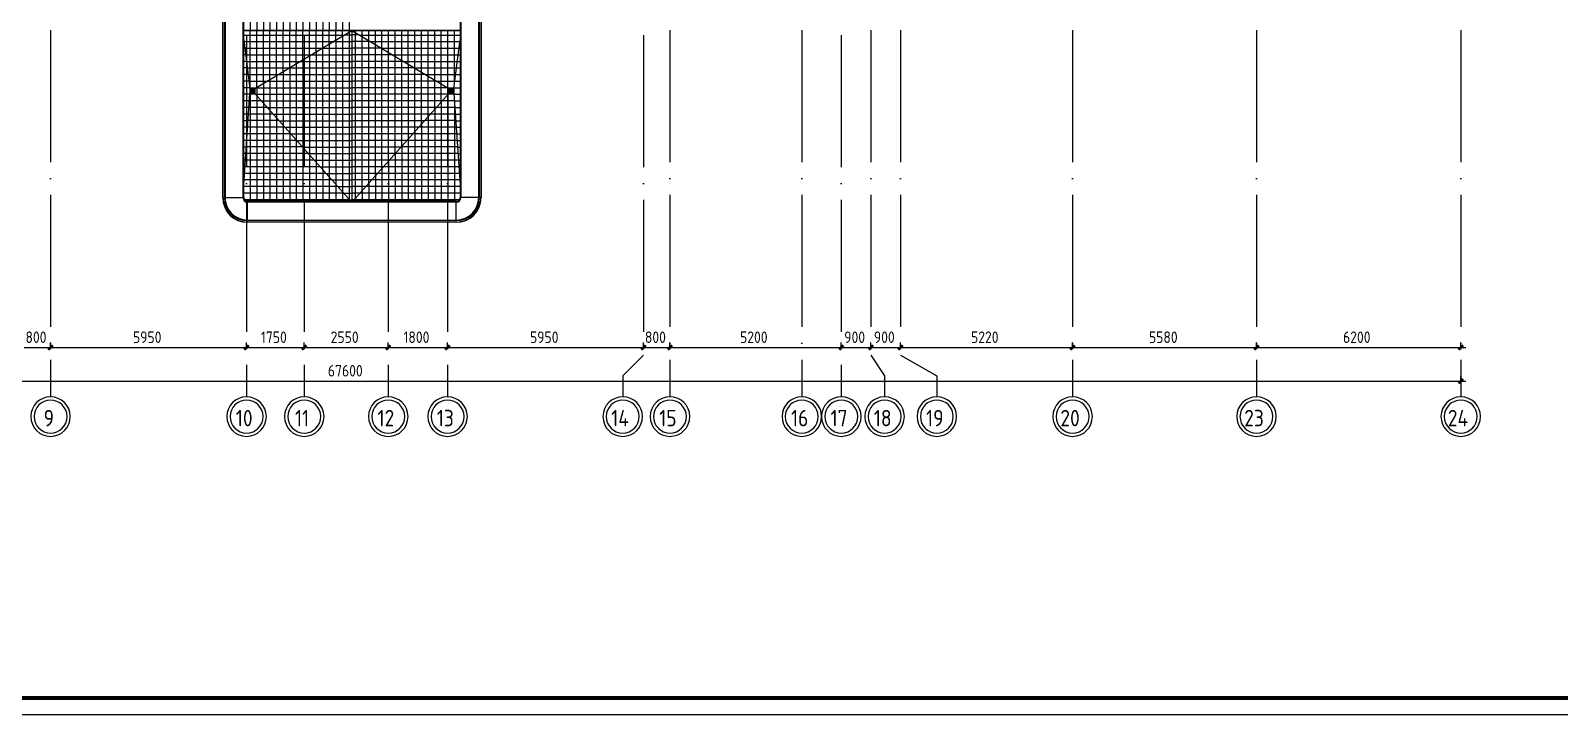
# Model space of a CAD drawing. Header units: millimetres. Extents: x -259809 to 472825, y -397243 to 31861.
# Drawn here: x 268364 to 314766, y -393717 to -372963 of the extents above; entities that cross this region are included whole.
import ezdxf

# ---------------------------------------------------------------- set-up
doc = ezdxf.new("R2010")
doc.units = ezdxf.units.MM
doc.linetypes.add('ADSK_Линия сетки', pattern=[25, 20, -2.5, 0, -2.5])
for name, color, linetype, lineweight in [('Крыша', 252, 'Continuous', 9), ('Крыша штриховка', 252, 'Continuous', 9), ('Оборудование', 8, 'Continuous', 18), ('Ограждение', 252, 'Continuous', 9), ('Оси', 252, 'Continuous', 9), ('ОФ_рамка', 8, 'Continuous', 60), ('Размеры', 7, 'Continuous', 9)]:
    doc.layers.add(name, color=color, linetype=linetype, lineweight=lineweight)
doc.styles.add('GOST Common', font='', dxfattribs={"width": 0.9, "height": 500})
doc.styles.add('GOST Common_1', font='', dxfattribs={"height": 250})
doc.styles.get('GOST Common').set_extended_font_data('GOST type B')
doc.styles.get('GOST Common_1').set_extended_font_data('GOST type B')

# ---------------------------------------------------------------- blocks, each defined once
blk = doc.blocks.new('А0')
at = {"layer": 'ОФ_рамка', "color": 0, "linetype": 'Continuous', "ltscale": 100}
blk.add_lwpolyline([(224168, -393217), (340568, -393217)], dxfattribs=at)
at = {"layer": 'ОФ_рамка', "color": 0, "linetype": 'Continuous', "lineweight": 5, "ltscale": 100}
blk.add_lwpolyline([(222168, -393717), (341068, -393717)], dxfattribs=at)
blk = doc.blocks.new('3 этаж')
at = {"layer": 'Крыша', "color": 251, "true_color": 0x636466}
for p, q in [((281398, -20273), (274835, -20275)), ((274835, -20274), (281398, -20274)), ((275170, -22031), (278116, -20274)), ((278116, -20274), (278116, -25456)), ((278116, -20274), (281062, -22031)), ((274835, -20558), (275022, -22031)), ((281210, -22031), (281398, -20558)), ((274835, -24956), (275022, -22179)), ((275170, -22031), (275022, -22031)), ((275022, -22031), (275022, -22179)), ((275022, -22179), (275170, -22179)), ((275170, -22179), (275170, -22031)), ((275170, -22179), (278084, -25456)), ((278084, -25456), (275170, -22179)), ((278149, -25456), (281062, -22179)), ((281062, -22179), (278149, -25456)), ((281062, -22031), (281062, -22179)), ((281210, -22031), (281062, -22031)), ((281062, -22179), (281210, -22179)), ((281210, -22179), (281210, -22031)), ((281210, -22179), (281398, -24956))]:
    blk.add_line(p, q, dxfattribs=at)
at = {"layer": 'Крыша штриховка', "color": 251, "linetype": 'Continuous', "true_color": 0x636466}
for p, q in [((275030, -18465), (275030, -20275)), ((275230, -18465), (275230, -20275)), ((275430, -18465), (275430, -20275)), ((275630, -18465), (275630, -20275)), ((275830, -18465), (275830, -20275)), ((276030, -18465), (276030, -20275)), ((276230, -18465), (276230, -20275)), ((276430, -18465), (276430, -20274)), ((276630, -18465), (276630, -20274)), ((276830, -18465), (276830, -20274)), ((277030, -18465), (277030, -20274)), ((277230, -18465), (277230, -20274)), ((277430, -18465), (277430, -20274)), ((277630, -18495), (277630, -20274)), ((277830, -18734), (277830, -20274)), ((278030, -18732), (278030, -20274)), ((274835, -20409), (277890, -20409)), ((275030, -22031), (275030, -20274)), ((275230, -21996), (275230, -20274)), ((275430, -21877), (275430, -20274)), ((275630, -21757), (275630, -20274)), ((275830, -21638), (275830, -20274)), ((276030, -21519), (276030, -20274)), ((276230, -21399), (276230, -20274)), ((276430, -21280), (276430, -20274)), ((276630, -21161), (276630, -20274)), ((276830, -21041), (276830, -20274)), ((277030, -20922), (277030, -20274)), ((277230, -20803), (277230, -20274)), ((277430, -20684), (277430, -20274)), ((277630, -20564), (277630, -20274)), ((277830, -20445), (277830, -20274)), ((277892, -20408), (278116, -20408)), ((278029, -20326), (278029, -25394)), ((278030, -20326), (278030, -20274)), ((278340, -20408), (278116, -20408)), ((278229, -20341), (278229, -20274)), ((278230, -25364), (278230, -20342)), ((278342, -20409), (281398, -20409)), ((278429, -20461), (278429, -20274)), ((278629, -20580), (278629, -20274)), ((278829, -20699), (278829, -20274)), ((279029, -20819), (279029, -20274)), ((279229, -20938), (279229, -20274)), ((279429, -21057), (279429, -20274)), ((279629, -21177), (279629, -20274)), ((279829, -21296), (279829, -20274)), ((280029, -21415), (280029, -20274)), ((280229, -21535), (280229, -20274)), ((280429, -21654), (280429, -20274)), ((280629, -21773), (280629, -20274)), ((280829, -21893), (280829, -20274)), ((281029, -22012), (281029, -20274)), ((281229, -21882), (281229, -20274)), ((274841, -20608), (274835, -20608)), ((274866, -20808), (274835, -20808)), ((274841, -20609), (277555, -20609)), ((274867, -20809), (277220, -20809)), ((277221, -20808), (278116, -20808)), ((277229, -20803), (277229, -24494)), ((277429, -20684), (277429, -24719)), ((277557, -20608), (278116, -20608)), ((277629, -20565), (277629, -24944)), ((277829, -20445), (277829, -25169)), ((278676, -20608), (278116, -20608)), ((279011, -20808), (278116, -20808)), ((278430, -25139), (278430, -20461)), ((278630, -24915), (278630, -20581)), ((278678, -20609), (281392, -20609)), ((278830, -24690), (278830, -20700)), ((279013, -20809), (281366, -20809)), ((279030, -24465), (279030, -20819)), ((281366, -20808), (281398, -20808)), ((281392, -20608), (281398, -20608)), ((274892, -21008), (274835, -21008)), ((274917, -21208), (274835, -21208)), ((274892, -21009), (276885, -21009)), ((274917, -21208), (276550, -21208)), ((276429, -21281), (276429, -23595)), ((276551, -21208), (278116, -21208)), ((276629, -21161), (276629, -23820)), ((276829, -21042), (276829, -24045)), ((276886, -21008), (278116, -21008)), ((277029, -20923), (277029, -24269)), ((279346, -21008), (278116, -21008)), ((279682, -21208), (278116, -21208)), ((279230, -24240), (279230, -20939)), ((279348, -21009), (281341, -21009)), ((279430, -24015), (279430, -21058)), ((279630, -23790), (279630, -21177)), ((279683, -21208), (281315, -21208)), ((279830, -23565), (279830, -21296)), ((281315, -21208), (281398, -21208)), ((281341, -21008), (281398, -21008)), ((274943, -21408), (274835, -21408)), ((274968, -21608), (274835, -21608)), ((274994, -21808), (274835, -21808)), ((274943, -21408), (276215, -21408)), ((274968, -21608), (275880, -21608)), ((274994, -21808), (275545, -21808)), ((275545, -21808), (278116, -21808)), ((275629, -21758), (275629, -22695)), ((275829, -21638), (275829, -22920)), ((275880, -21608), (278116, -21608)), ((276029, -21519), (276029, -23145)), ((276216, -21408), (278116, -21408)), ((276229, -21400), (276229, -23370)), ((280017, -21408), (278116, -21408)), ((280352, -21608), (278116, -21608)), ((280688, -21808), (278116, -21808)), ((280018, -21408), (281290, -21408)), ((280030, -23341), (280030, -21416)), ((280230, -23116), (280230, -21535)), ((280353, -21608), (281264, -21608)), ((280430, -22891), (280430, -21654)), ((280630, -22666), (280630, -21773)), ((280688, -21808), (281239, -21808)), ((281239, -21808), (281398, -21808)), ((281264, -21608), (281398, -21608)), ((281290, -21408), (281398, -21408)), ((275019, -22008), (274835, -22008)), ((275020, -22208), (274835, -22208)), ((275019, -22008), (275209, -22008)), ((275195, -22208), (275020, -22208)), ((275030, -22179), (275030, -25456)), ((275196, -22208), (278116, -22208)), ((275210, -22008), (278116, -22008)), ((275229, -21996), (275229, -22246)), ((275230, -22246), (275230, -25456)), ((275429, -21877), (275429, -22471)), ((281023, -22008), (278116, -22008)), ((281037, -22208), (278116, -22208)), ((280830, -22441), (280830, -21893)), ((281023, -22008), (281213, -22008)), ((281029, -22217), (281029, -25456)), ((281030, -22216), (281030, -22012)), ((281212, -22208), (281037, -22208)), ((281212, -22208), (281398, -22208)), ((281213, -22008), (281398, -22008)), ((275007, -22408), (274835, -22408)), ((274993, -22608), (274835, -22608)), ((275551, -22607), (274993, -22607)), ((275373, -22407), (275007, -22407)), ((275374, -22408), (278116, -22408)), ((275430, -22471), (275430, -25456)), ((275551, -22608), (278116, -22608)), ((275630, -22696), (275630, -25456)), ((280859, -22408), (278116, -22408)), ((280681, -22608), (278116, -22608)), ((280629, -22666), (280629, -25456)), ((281239, -22608), (280682, -22608)), ((280829, -22442), (280829, -25456)), ((281226, -22408), (280859, -22408)), ((281226, -22408), (281398, -22408)), ((281229, -22459), (281229, -25456)), ((281239, -22608), (281398, -22608)), ((274980, -22808), (274835, -22808)), ((274966, -23008), (274835, -23008)), ((275907, -23007), (274966, -23007)), ((275729, -22807), (274980, -22807)), ((275729, -22808), (278116, -22808)), ((275830, -22921), (275830, -25456)), ((275907, -23008), (278116, -23008)), ((276030, -23146), (276030, -25456)), ((280503, -22808), (278116, -22808)), ((280326, -23008), (278116, -23008)), ((280229, -23116), (280229, -25456)), ((281266, -23007), (280326, -23007)), ((280429, -22891), (280429, -25456)), ((281253, -22808), (280504, -22808)), ((281253, -22808), (281398, -22808)), ((281266, -23008), (281398, -23008)), ((274953, -23208), (274835, -23208)), ((274939, -23408), (274835, -23408)), ((274926, -23608), (274835, -23608)), ((276440, -23607), (274926, -23607)), ((276262, -23407), (274939, -23407)), ((276085, -23207), (274953, -23207)), ((276085, -23208), (278116, -23208)), ((276230, -23371), (276230, -25456)), ((276263, -23408), (278116, -23408)), ((276430, -23596), (276430, -25456)), ((276441, -23608), (278116, -23608)), ((280148, -23208), (278116, -23208)), ((279970, -23408), (278116, -23408)), ((279792, -23608), (278116, -23608)), ((281307, -23607), (279792, -23607)), ((279829, -23566), (279829, -25456)), ((281293, -23407), (279970, -23407)), ((280029, -23341), (280029, -25456)), ((281280, -23207), (280148, -23207)), ((281280, -23208), (281398, -23208)), ((281293, -23408), (281398, -23408)), ((281307, -23608), (281398, -23608)), ((274912, -23808), (274835, -23808)), ((274899, -24008), (274835, -24008)), ((276796, -24007), (274899, -24007)), ((276618, -23807), (274912, -23807)), ((276619, -23808), (278116, -23808)), ((276630, -23820), (276630, -25456)), ((276796, -24008), (278116, -24008)), ((276830, -24045), (276830, -25456)), ((279614, -23808), (278116, -23808)), ((279436, -24008), (278116, -24008)), ((279429, -24016), (279429, -25456)), ((281334, -24007), (279437, -24007)), ((281320, -23807), (279615, -23807)), ((279629, -23791), (279629, -25456)), ((281320, -23808), (281398, -23808)), ((281334, -24008), (281398, -24008)), ((274885, -24208), (274835, -24208)), ((274872, -24408), (274835, -24408)), ((277152, -24407), (274872, -24407)), ((276974, -24207), (274885, -24207)), ((276974, -24208), (278116, -24208)), ((277030, -24270), (277030, -25456)), ((277152, -24408), (278116, -24408)), ((277230, -24495), (277230, -25456)), ((279258, -24208), (278116, -24208)), ((279080, -24408), (278116, -24408)), ((279029, -24466), (279029, -25456)), ((281361, -24407), (279081, -24407)), ((279229, -24241), (279229, -25456)), ((281347, -24207), (279259, -24207)), ((281348, -24208), (281398, -24208)), ((281361, -24408), (281398, -24408)), ((274858, -24608), (274835, -24608)), ((274845, -24808), (274835, -24808)), ((277685, -25007), (274835, -25007)), ((277507, -24807), (274845, -24807)), ((277329, -24607), (274858, -24607)), ((277330, -24608), (278116, -24608)), ((277430, -24720), (277430, -25456)), ((277508, -24808), (278116, -24808)), ((277630, -24945), (277630, -25456)), ((277686, -25008), (278116, -25008)), ((278903, -24608), (278116, -24608)), ((278725, -24808), (278116, -24808)), ((278547, -25008), (278116, -25008)), ((281398, -25007), (278547, -25007)), ((278629, -24915), (278629, -25456)), ((281388, -24807), (278725, -24807)), ((278829, -24690), (278829, -25456)), ((281375, -24607), (278903, -24607)), ((281375, -24608), (281398, -24608)), ((281388, -24808), (281398, -24808)), ((277863, -25207), (274835, -25207)), ((278041, -25407), (274855, -25407)), ((277830, -25170), (277830, -25456)), ((277864, -25208), (278116, -25208)), ((278030, -25395), (278030, -25456)), ((278042, -25408), (278116, -25408)), ((278369, -25208), (278116, -25208)), ((278191, -25408), (278116, -25408)), ((281378, -25407), (278192, -25407)), ((278229, -25365), (278229, -25456)), ((281398, -25207), (278370, -25207)), ((278429, -25140), (278429, -25456))]:
    blk.add_line(p, q, dxfattribs=at)
at = {"layer": 'Оборудование', "color": 251, "true_color": 0x636466}
for p, q in [((275170, -22031), (275022, -22031)), ((275022, -22031), (275022, -22179)), ((275022, -22179), (275170, -22179)), ((275026, -22175), (275026, -22035)), ((275026, -22035), (275166, -22035)), ((275166, -22175), (275026, -22175)), ((275034, -22065), (275034, -22145)), ((275036, -22065), (275036, -22145)), ((275044, -22065), (275044, -22145)), ((275046, -22065), (275046, -22145)), ((275050, -22081), (275050, -22129)), ((275052, -22081), (275052, -22129)), ((275056, -22043), (275136, -22043)), ((275056, -22045), (275136, -22045)), ((275056, -22053), (275136, -22053)), ((275056, -22055), (275136, -22055)), ((275056, -22156), (275136, -22156)), ((275056, -22158), (275136, -22158)), ((275056, -22166), (275136, -22166)), ((275056, -22168), (275136, -22168)), ((275060, -22081), (275060, -22129)), ((275062, -22081), (275062, -22129)), ((275066, -22097), (275066, -22113)), ((275068, -22097), (275068, -22113)), ((275072, -22059), (275120, -22059)), ((275072, -22061), (275120, -22061)), ((275072, -22069), (275120, -22069)), ((275072, -22071), (275120, -22071)), ((275072, -22140), (275120, -22140)), ((275072, -22142), (275120, -22142)), ((275072, -22150), (275120, -22150)), ((275072, -22152), (275120, -22152)), ((275076, -22097), (275076, -22113)), ((275078, -22097), (275078, -22113)), ((275088, -22075), (275104, -22075)), ((275088, -22077), (275104, -22077)), ((275088, -22085), (275104, -22085)), ((275088, -22087), (275104, -22087)), ((275088, -22124), (275104, -22124)), ((275088, -22126), (275104, -22126)), ((275088, -22134), (275104, -22134)), ((275088, -22136), (275104, -22136)), ((275114, -22097), (275114, -22113)), ((275117, -22097), (275117, -22113)), ((275124, -22097), (275124, -22113)), ((275127, -22097), (275127, -22113)), ((275130, -22081), (275130, -22129)), ((275133, -22081), (275133, -22129)), ((275140, -22081), (275140, -22129)), ((275143, -22081), (275143, -22129)), ((275146, -22065), (275146, -22145)), ((275149, -22065), (275149, -22145)), ((275156, -22065), (275156, -22145)), ((275159, -22065), (275159, -22145)), ((275166, -22035), (275166, -22175)), ((275170, -22179), (275170, -22031)), ((281066, -22175), (281066, -22035)), ((281066, -22035), (281206, -22035)), ((281206, -22175), (281066, -22175)), ((281074, -22065), (281074, -22145)), ((281076, -22065), (281076, -22145)), ((281084, -22065), (281084, -22145)), ((281086, -22065), (281086, -22145)), ((281090, -22081), (281090, -22129)), ((281092, -22081), (281092, -22129)), ((281096, -22043), (281176, -22043)), ((281096, -22045), (281176, -22045)), ((281096, -22053), (281176, -22053)), ((281096, -22055), (281176, -22055)), ((281096, -22156), (281176, -22156)), ((281096, -22158), (281176, -22158)), ((281096, -22166), (281176, -22166)), ((281096, -22168), (281176, -22168)), ((281100, -22081), (281100, -22129)), ((281102, -22081), (281102, -22129)), ((281106, -22097), (281106, -22113)), ((281108, -22097), (281108, -22113)), ((281112, -22059), (281160, -22059)), ((281112, -22061), (281160, -22061)), ((281112, -22069), (281160, -22069)), ((281112, -22071), (281160, -22071)), ((281112, -22140), (281160, -22140)), ((281112, -22142), (281160, -22142)), ((281112, -22150), (281160, -22150)), ((281112, -22152), (281160, -22152)), ((281116, -22097), (281116, -22113)), ((281118, -22097), (281118, -22113)), ((281128, -22075), (281144, -22075)), ((281128, -22077), (281144, -22077)), ((281128, -22085), (281144, -22085)), ((281128, -22087), (281144, -22087)), ((281128, -22124), (281144, -22124)), ((281128, -22126), (281144, -22126)), ((281128, -22134), (281144, -22134)), ((281128, -22136), (281144, -22136)), ((281154, -22097), (281154, -22113)), ((281157, -22097), (281157, -22113)), ((281164, -22097), (281164, -22113)), ((281167, -22097), (281167, -22113)), ((281170, -22081), (281170, -22129)), ((281173, -22081), (281173, -22129)), ((281180, -22081), (281180, -22129)), ((281183, -22081), (281183, -22129)), ((281186, -22065), (281186, -22145)), ((281189, -22065), (281189, -22145)), ((281196, -22065), (281196, -22145)), ((281199, -22065), (281199, -22145)), ((281206, -22035), (281206, -22175))]:
    blk.add_line(p, q, dxfattribs=at)
for centre, radius, start, end in [((275040, -22065), 6.24, 0, 180), ((275040, -22145), 6.24, 180, 0), ((275040, -22065), 3.76, 0, 180), ((275040, -22145), 3.76, 180, 0), ((275056, -22049), 6.24, 90, 270), ((275056, -22081), 6.24, 0, 180), ((275056, -22129), 6.24, 180, 0), ((275056, -22162), 6.24, 90, 270), ((275056, -22049), 3.76, 90, 270), ((275056, -22081), 3.76, 0, 180), ((275056, -22129), 3.76, 180, 0), ((275056, -22162), 3.76, 90, 270), ((275072, -22065), 6.24, 90, 270), ((275072, -22097), 6.24, 0, 180), ((275072, -22113), 6.24, 180, 0), ((275072, -22146), 6.24, 90, 270), ((275072, -22065), 3.76, 90, 270), ((275072, -22097), 3.76, 0, 180), ((275072, -22113), 3.76, 180, 0), ((275072, -22146), 3.76, 90, 270), ((275088, -22081), 6.24, 90, 270), ((275088, -22130), 6.24, 90, 270), ((275088, -22081), 3.76, 90, 270), ((275088, -22130), 3.76, 90, 270), ((275104, -22081), 6.24, 270, 90), ((275104, -22081), 3.76, 270, 90), ((275104, -22130), 6.24, 270, 90), ((275104, -22130), 3.76, 270, 90), ((275121, -22097), 6.24, 0, 180), ((275121, -22113), 6.24, 180, 0), ((275121, -22097), 3.76, 0, 180), ((275121, -22113), 3.76, 180, 0), ((275120, -22065), 6.24, 270, 90), ((275120, -22065), 3.76, 270, 90), ((275120, -22146), 6.24, 270, 90), ((275120, -22146), 3.76, 270, 90), ((275137, -22081), 6.24, 0, 180), ((275137, -22129), 6.24, 180, 0), ((275137, -22081), 3.76, 0, 180), ((275137, -22129), 3.76, 180, 0), ((275136, -22049), 6.24, 270, 90), ((275136, -22049), 3.76, 270, 90), ((275136, -22162), 6.24, 270, 90), ((275136, -22162), 3.76, 270, 90), ((275153, -22065), 6.24, 0, 180), ((275153, -22145), 6.24, 180, 0), ((275153, -22065), 3.76, 0, 180), ((275153, -22145), 3.76, 180, 0), ((281080, -22065), 6.24, 0, 180), ((281080, -22145), 6.24, 180, 0), ((281080, -22065), 3.76, 0, 180), ((281080, -22145), 3.76, 180, 0), ((281096, -22049), 6.24, 90, 270), ((281096, -22081), 6.24, 0, 180), ((281096, -22129), 6.24, 180, 0), ((281096, -22162), 6.24, 90, 270), ((281096, -22049), 3.76, 90, 270), ((281096, -22081), 3.76, 0, 180), ((281096, -22129), 3.76, 180, 0), ((281096, -22162), 3.76, 90, 270), ((281112, -22065), 6.24, 90, 270), ((281112, -22097), 6.24, 0, 180), ((281112, -22113), 6.24, 180, 0), ((281112, -22146), 6.24, 90, 270), ((281112, -22065), 3.76, 90, 270), ((281112, -22097), 3.76, 0, 180), ((281112, -22113), 3.76, 180, 0), ((281112, -22146), 3.76, 90, 270), ((281128, -22081), 6.24, 90, 270), ((281128, -22130), 6.24, 90, 270), ((281128, -22081), 3.76, 90, 270), ((281128, -22130), 3.76, 90, 270), ((281144, -22081), 6.24, 270, 90), ((281144, -22081), 3.76, 270, 90), ((281144, -22130), 6.24, 270, 90), ((281144, -22130), 3.76, 270, 90), ((281161, -22097), 6.24, 0, 180), ((281161, -22113), 6.24, 180, 0), ((281161, -22097), 3.76, 0, 180), ((281161, -22113), 3.76, 180, 0), ((281160, -22065), 6.24, 270, 90), ((281160, -22065), 3.76, 270, 90), ((281160, -22146), 6.24, 270, 90), ((281160, -22146), 3.76, 270, 90), ((281177, -22081), 6.24, 0, 180), ((281177, -22129), 6.24, 180, 0), ((281177, -22081), 3.76, 0, 180), ((281177, -22129), 3.76, 180, 0), ((281176, -22049), 6.24, 270, 90), ((281176, -22049), 3.76, 270, 90), ((281176, -22162), 6.24, 270, 90), ((281176, -22162), 3.76, 270, 90), ((281193, -22065), 6.24, 0, 180), ((281193, -22145), 6.24, 180, 0), ((281193, -22065), 3.76, 0, 180), ((281193, -22145), 3.76, 180, 0)]:
    blk.add_arc(centre, radius, start, end, dxfattribs=at)
at = {"layer": 'Ограждение', "color": 251, "true_color": 0x636466}
for p, q in [((274198, -25344), (274198, -18465)), ((274204, -25344), (274204, -18465)), ((274251, -25344), (274251, -18465)), ((274266, -18465), (274266, -25344)), ((274813, -25344), (274813, -18465)), ((274835, -25344), (274835, -18465)), ((281398, -18465), (281398, -25344)), ((281419, -18465), (281419, -25344)), ((281967, -25344), (281967, -18465)), ((281981, -18465), (281981, -25344)), ((282029, -18465), (282029, -25344)), ((282035, -18465), (282035, -25344)), ((274198, -25344), (274204, -25344)), ((274204, -25344), (274251, -25344)), ((274251, -25344), (274266, -25344)), ((274266, -25344), (274813, -25344)), ((274813, -25344), (274835, -25344)), ((274946, -25477), (274946, -25456)), ((281286, -25456), (274946, -25456)), ((274946, -26025), (274946, -25477)), ((281286, -25477), (274946, -25477)), ((281286, -25477), (281286, -25456)), ((281286, -26025), (281286, -25477)), ((281419, -25344), (281398, -25344)), ((281967, -25344), (281419, -25344)), ((281981, -25344), (281967, -25344)), ((282029, -25344), (281981, -25344)), ((282035, -25344), (282029, -25344)), ((274946, -26025), (281286, -26025)), ((274946, -26039), (274946, -26025)), ((274946, -26086), (274946, -26039)), ((281286, -26039), (274946, -26039)), ((274946, -26093), (274946, -26086)), ((281286, -26086), (274946, -26086)), ((281286, -26093), (274946, -26093)), ((281286, -26039), (281286, -26025)), ((281286, -26086), (281286, -26039)), ((281286, -26093), (281286, -26086))]:
    blk.add_line(p, q, dxfattribs=at)
for centre, radius, start, end in [((274946, -25344), 749, 180, 270), ((274946, -25344), 742, 180, 270), ((274946, -25344), 695, 180, 270), ((274946, -25344), 681, 180, 270), ((274946, -25344), 133, 180, 270), ((274946, -25344), 112, 180, 270), ((281286, -25344), 112, 270, 0), ((281286, -25344), 681, 270, 0), ((281286, -25344), 133, 270, 0), ((281286, -25344), 749, 270, 0), ((281286, -25344), 742, 270, 0), ((281286, -25344), 695, 270, 0)]:
    blk.add_arc(centre, radius, start, end, dxfattribs=at)
at = {"layer": 'Оси', "color": 251, "linetype": 'ADSK_Линия сетки', "ltscale": 200, "true_color": 0x636466}
for p, q in [((274921, 34587), (274921, -31390)), ((276671, 34587), (276671, -31390)), ((279221, 34587), (279221, -31390)), ((281021, 34587), (281021, -31390)), ((286971, 34587), (286971, -30120)), ((292971, 34587), (292971, -31390)), ((268971, -263), (268971, -31390)), ((287771, -263), (287771, -31390)), ((291771, -263), (291771, -31390)), ((293871, -263), (293871, -30120)), ((294771, -263), (294771, -30120)), ((299991, -263), (299991, -31390)), ((305571, -263), (305571, -31390)), ((311771, -263), (311771, -31390))]:
    blk.add_line(p, q, dxfattribs=at)
at = {"layer": 'Оси', "color": 251, "ltscale": 200, "true_color": 0x636466}
for p, q in [((286971, -30120), (286336, -30755)), ((293871, -30120), (294285, -30755)), ((294771, -30120), (295870, -30755)), ((286336, -30755), (286336, -31390)), ((294285, -30755), (294285, -31390)), ((295870, -30755), (295870, -31390))]:
    blk.add_line(p, q, dxfattribs=at)
at = {"layer": 'Оси', "color": 251, "lineweight": 20, "true_color": 0x636466}
for centre, radius, start, end in [((268971, -31990), 600, 0, 180), ((268971, -31990), 500, 0, 180), ((274921, -31990), 600, 0, 180), ((274921, -31990), 500, 0, 180), ((276671, -31990), 600, 0, 180), ((276671, -31990), 500, 0, 180), ((279221, -31990), 600, 0, 180), ((279221, -31990), 500, 0, 180), ((281021, -31990), 600, 0, 180), ((281021, -31990), 500, 0, 180), ((286336, -31990), 600, 0, 180), ((286336, -31990), 500, 0, 180), ((287771, -31990), 600, 0, 180), ((287771, -31990), 500, 0, 180), ((291771, -31990), 600, 0, 180), ((291771, -31990), 500, 0, 180), ((292971, -31990), 600, 0, 180), ((292971, -31990), 500, 0, 180), ((294285, -31990), 600, 0, 180), ((294285, -31990), 500, 0, 180), ((295870, -31990), 600, 0, 180), ((295870, -31990), 500, 0, 180), ((299991, -31990), 600, 0, 180), ((299991, -31990), 500, 0, 180), ((305571, -31990), 600, 0, 180), ((305571, -31990), 500, 0, 180), ((311771, -31990), 600, 0, 180), ((311771, -31990), 500, 0, 180), ((268971, -31990), 600, 180, 0), ((268971, -31990), 500, 180, 0), ((274921, -31990), 600, 180, 0), ((274921, -31990), 500, 180, 0), ((276671, -31990), 600, 180, 0), ((276671, -31990), 500, 180, 0), ((279221, -31990), 600, 180, 0), ((279221, -31990), 500, 180, 0), ((281021, -31990), 600, 180, 0), ((281021, -31990), 500, 180, 0), ((286336, -31990), 600, 180, 0), ((286336, -31990), 500, 180, 0), ((287771, -31990), 600, 180, 0), ((287771, -31990), 500, 180, 0), ((291771, -31990), 600, 180, 0), ((291771, -31990), 500, 180, 0), ((292971, -31990), 600, 180, 0), ((292971, -31990), 500, 180, 0), ((294285, -31990), 600, 180, 0), ((294285, -31990), 500, 180, 0), ((295870, -31990), 600, 180, 0), ((295870, -31990), 500, 180, 0), ((299991, -31990), 600, 180, 0), ((299991, -31990), 500, 180, 0), ((305571, -31990), 600, 180, 0), ((305571, -31990), 500, 180, 0), ((311771, -31990), 600, 180, 0), ((311771, -31990), 500, 180, 0)]:
    blk.add_arc(centre, radius, start, end, dxfattribs=at)
at = {"layer": 'Размеры', "color": 251, "lineweight": 20, "true_color": 0x636466}
for p, q in [((268171, -29892), (268971, -29892)), ((268971, -29892), (268971, -29742)), ((268971, -29892), (268971, -29742)), ((268971, -29892), (268971, -29942)), ((268971, -29892), (274921, -29892)), ((268971, -29892), (268971, -29942)), ((274921, -29892), (274921, -29742)), ((274921, -29892), (274921, -29742)), ((274921, -29892), (274921, -29942)), ((274921, -29892), (276671, -29892)), ((274921, -29892), (274921, -29942)), ((276671, -29892), (276671, -29742)), ((276671, -29892), (276671, -29742)), ((276671, -29892), (276671, -29942)), ((276671, -29892), (279221, -29892)), ((276671, -29892), (276671, -29942)), ((279221, -29892), (279221, -29742)), ((279221, -29892), (279221, -29742)), ((279221, -29892), (279221, -29942)), ((279221, -29892), (281021, -29892)), ((279221, -29892), (279221, -29942)), ((281021, -29892), (281021, -29742)), ((281021, -29892), (281021, -29742)), ((281021, -29892), (281021, -29942)), ((281021, -29892), (286971, -29892)), ((281021, -29892), (281021, -29942)), ((286971, -29892), (286971, -29742)), ((286971, -29892), (286971, -29742)), ((286971, -29892), (286971, -29942)), ((286971, -29892), (287771, -29892)), ((286971, -29892), (286971, -29942)), ((287771, -29892), (287771, -29742)), ((287771, -29892), (287771, -29742)), ((287771, -29892), (287771, -29942)), ((287771, -29892), (292971, -29892)), ((287771, -29892), (287771, -29942)), ((292971, -29892), (292971, -29742)), ((292971, -29892), (292971, -29742)), ((292971, -29892), (292971, -29942)), ((292971, -29892), (293871, -29892)), ((292971, -29892), (292971, -29942)), ((293871, -29892), (293871, -29742)), ((293871, -29892), (293871, -29742)), ((293871, -29892), (293871, -29942)), ((293871, -29892), (294771, -29892)), ((293871, -29892), (293871, -29942)), ((294771, -29892), (294771, -29742)), ((294771, -29892), (294771, -29742)), ((294771, -29892), (294771, -29942)), ((294771, -29892), (299991, -29892)), ((294771, -29892), (294771, -29942)), ((299991, -29892), (299991, -29742)), ((299991, -29892), (299991, -29742)), ((299991, -29892), (299991, -29942)), ((299991, -29892), (305571, -29892)), ((299991, -29892), (299991, -29942)), ((305571, -29892), (305571, -29742)), ((305571, -29892), (305571, -29742)), ((305571, -29892), (305571, -29942)), ((305571, -29892), (311921, -29892)), ((305571, -29892), (305571, -29942)), ((311771, -29892), (311771, -29742)), ((311771, -29892), (311771, -29942)), ((244021, -30910), (311921, -30910)), ((311771, -30910), (311771, -30760)), ((311771, -30910), (311771, -30960))]:
    blk.add_line(p, q, dxfattribs=at)
at = {"layer": 'Размеры', "color": 251, "lineweight": 40, "true_color": 0x636466}
for p, q in [((268971, -29892), (268901, -29963)), ((268971, -29892), (268901, -29963)), ((268971, -29892), (269042, -29822)), ((268971, -29892), (269042, -29822)), ((274921, -29892), (274851, -29963)), ((274921, -29892), (274851, -29963)), ((274921, -29892), (274992, -29822)), ((274921, -29892), (274992, -29822)), ((276671, -29892), (276601, -29963)), ((276671, -29892), (276601, -29963)), ((276671, -29892), (276742, -29822)), ((276671, -29892), (276742, -29822)), ((279221, -29892), (279151, -29963)), ((279221, -29892), (279151, -29963)), ((279221, -29892), (279292, -29822)), ((279221, -29892), (279292, -29822)), ((281021, -29892), (280951, -29963)), ((281021, -29892), (280951, -29963)), ((281021, -29892), (281092, -29822)), ((281021, -29892), (281092, -29822)), ((286971, -29892), (286901, -29963)), ((286971, -29892), (286901, -29963)), ((286971, -29892), (287042, -29822)), ((286971, -29892), (287042, -29822)), ((287771, -29892), (287701, -29963)), ((287771, -29892), (287701, -29963)), ((287771, -29892), (287842, -29822)), ((287771, -29892), (287842, -29822)), ((292971, -29892), (292901, -29963)), ((292971, -29892), (292901, -29963)), ((292971, -29892), (293042, -29822)), ((292971, -29892), (293042, -29822)), ((293871, -29892), (293801, -29963)), ((293871, -29892), (293801, -29963)), ((293871, -29892), (293942, -29822)), ((293871, -29892), (293942, -29822)), ((294771, -29892), (294701, -29963)), ((294771, -29892), (294701, -29963)), ((294771, -29892), (294842, -29822)), ((294771, -29892), (294842, -29822)), ((299991, -29892), (299921, -29963)), ((299991, -29892), (299921, -29963)), ((299991, -29892), (300062, -29822)), ((299991, -29892), (300062, -29822)), ((305571, -29892), (305501, -29963)), ((305571, -29892), (305501, -29963)), ((305571, -29892), (305642, -29822)), ((305571, -29892), (305642, -29822)), ((311771, -29892), (311701, -29963)), ((311771, -29892), (311842, -29822)), ((311771, -30910), (311701, -30981)), ((311771, -30910), (311842, -30840))]:
    blk.add_line(p, q, dxfattribs=at)
at = {"layer": 'Оси', "color": 251, "true_color": 0x636466, "style": 'GOST Common', "width": 0.9}
for s, p in [('9', (268760, -32285)), ('10', (274594, -32285)), ('11', (276389, -32285)), ('12', (278894, -32285)), ('13', (280694, -32285)), ('14', (285988, -32285)), ('15', (287444, -32285)), ('16', (291444, -32285)), ('17', (292644, -32285)), ('18', (293958, -32285)), ('19', (295543, -32285)), ('20', (299620, -32285)), ('23', (305200, -32285)), ('24', (311378, -32285))]:
    blk.add_text(s, height=500, dxfattribs=at).set_placement(p)
at = {"layer": 'Размеры', "color": 251, "true_color": 0x636466, "style": 'GOST Common_1', "width": 0.9}
for s, p in [('800', (268209, -29755)), ('5950', (271473, -29755)), ('1750', (275356, -29755)), ('2550', (277473, -29755)), ('1800', (279681, -29755)), ('5950', (283523, -29755)), ('800', (287009, -29755)), ('5200', (289898, -29755)), ('900', (293059, -29755)), ('900', (293959, -29755)), ('5220', (296908, -29755)), ('5580', (302308, -29755)), ('6200', (308198, -29755)), ('67600', (277388, -30773))]:
    blk.add_text(s, height=350, dxfattribs=at).set_placement(p)

msp = doc.modelspace()

# ---------------------------------------------------------------- block references
msp.add_blockref('3 этаж', (0, -352689))
at = {"layer": 'ОФ_рамка', "color": 0, "lineweight": -2}
msp.add_blockref('А0', (0, 0), dxfattribs=at)

doc.saveas('drawing.dxf')
